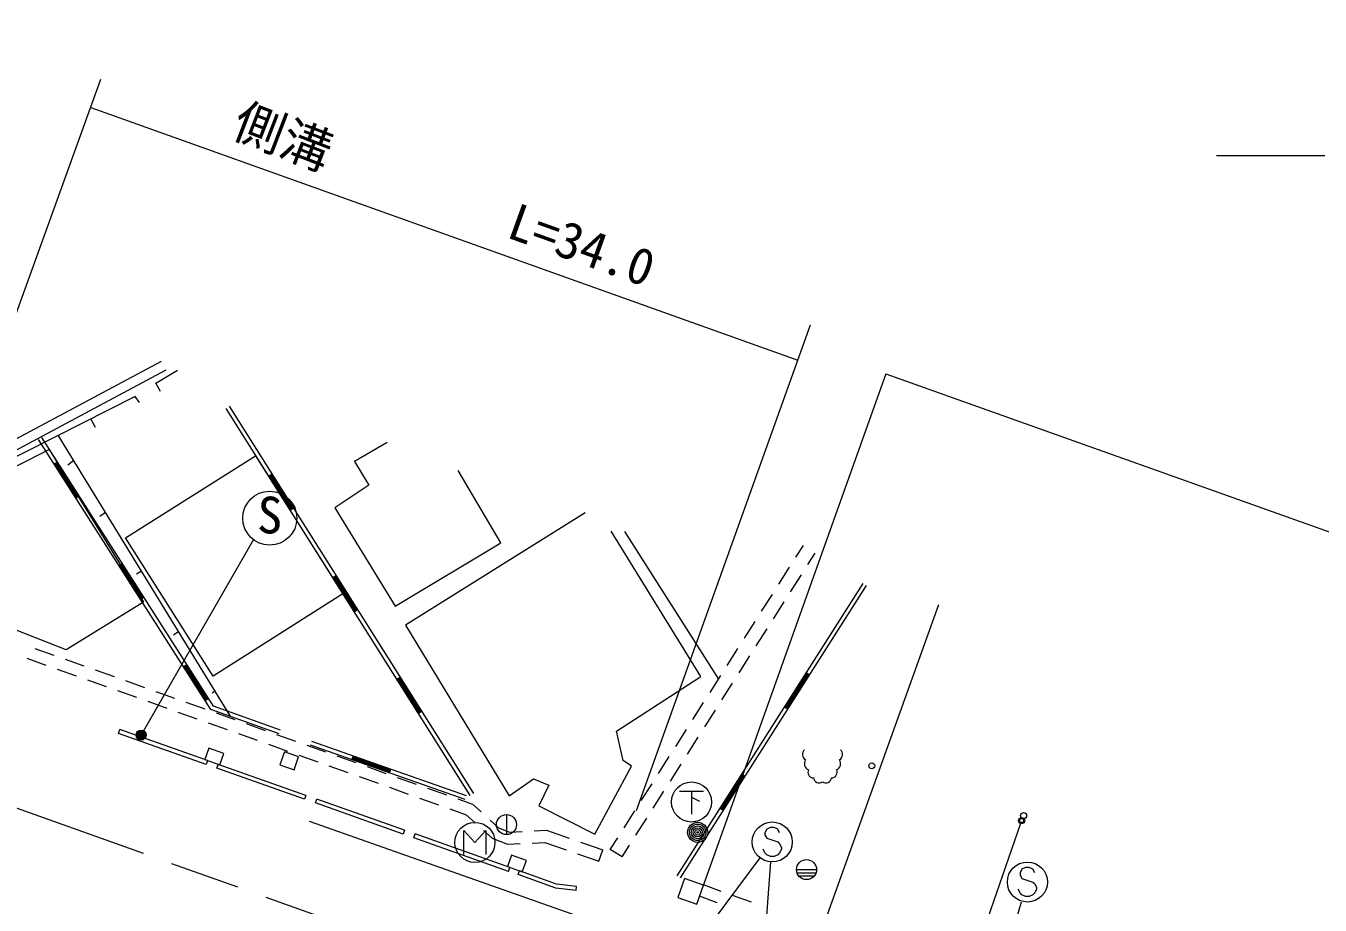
# Model space of a CAD drawing. Units: millimetres at full size, sheet at 1:1000; details may follow other scales. Extents: x 40000 to 680000, y 20000 to 380000.
# Drawn here: x 191974 to 256563, y 275830 to 319737 of the extents above; entities that cross this region are included whole.
import ezdxf
from ezdxf.enums import TextEntityAlignment as Align

# ---------------------------------------------------------------- set-up
doc = ezdxf.new("R2010")
doc.units = ezdxf.units.MM
doc.header["$LTSCALE"] = 1000
doc.linetypes.add('CHAIN', pattern=[18.5, 12, -1.5, 3.5, -1.5])
for name, color, linetype, lineweight in [('M-BGD', 7, 'Continuous', 13), ('M-BGD-EXST', 7, 'Continuous', 13), ('M-BMK', 2, 'CHAIN', 13), ('M-STR-HTXT', 7, 'Continuous', 13), ('M-STR-STRC', 7, 'Continuous', 13)]:
    doc.layers.add(name, color=color, linetype=linetype, lineweight=lineweight)
doc.styles.add('ＭＳ ゴシック', font='')
doc.styles.get('ＭＳ ゴシック').set_extended_font_data('MS Gothic')

msp = doc.modelspace()

# ---------------------------------------------------------------- hatches: boundary and pattern name
at = {"layer": 'M-BGD-EXST'}
msp.add_hatch(color=256, dxfattribs=at).paths.add_polyline_path([(197974, 284322, 1), (197474, 284322, 1)])

# ---------------------------------------------------------------- linework, layer by layer
at = {"layer": 'M-BGD'}
for p, q in [((251398, 313268), (256801, 313268)), ((201957, 300632), (214137, 281297)), ((202127, 300739), (214306, 281404)), ((195440, 299678), (195211, 300115)), ((201209, 285607), (192602, 299078)), ((201341, 285772), (192771, 299186)), ((202203, 285241), (193593, 299296)), ((193558, 297953), (193390, 297845)), ((194500, 296181), (193424, 297867)), ((194534, 296203), (193457, 297888)), ((194568, 296224), (193491, 297910)), ((194602, 296246), (193525, 297931)), ((194369, 298031), (194074, 297803)), ((204258, 297354), (204089, 297248)), ((204123, 297269), (205189, 295577)), ((204157, 297291), (205223, 295598)), ((204191, 297312), (205257, 295620)), ((204225, 297333), (205291, 295641)), ((194467, 296160), (194635, 296267)), ((195955, 295441), (195657, 295241)), ((205155, 295556), (205324, 295662)), ((221850, 294493), (226533, 287107)), ((230405, 293207), (230774, 293788)), ((230996, 292832), (231365, 293413)), ((196789, 292897), (196620, 292789)), ((197731, 291125), (196654, 292810)), ((197765, 291147), (196688, 292832)), ((197798, 291168), (196721, 292853)), ((197832, 291190), (196755, 292875)), ((229548, 291856), (230084, 292700)), ((197750, 292510), (197498, 292360)), ((207456, 292278), (207287, 292171)), ((207321, 292192), (208387, 290500)), ((207355, 292214), (208421, 290522)), ((207389, 292235), (208455, 290543)), ((207423, 292256), (208489, 290564)), ((230139, 291481), (230675, 292325)), ((224470, 277300), (233756, 291895)), ((224639, 277193), (233925, 291788)), ((228690, 290505), (229226, 291350)), ((197697, 291103), (197866, 291211)), ((229281, 290130), (229817, 290974)), ((231753, 274711), (237533, 290839)), ((208353, 290479), (208522, 290586)), ((199599, 289492), (199337, 289318)), ((227833, 289154), (228369, 289999)), ((228424, 288779), (228960, 289624)), ((192028, 288155), (192971, 287819)), ((192423, 288651), (193365, 288316)), ((193931, 288114), (194873, 287779)), ((226976, 287804), (227511, 288648)), ((227567, 287428), (228102, 288273)), ((193536, 287618), (194478, 287283)), ((195438, 287577), (196380, 287242)), ((200019, 287840), (199851, 287733)), ((200961, 286069), (199884, 287754)), ((200995, 286090), (199918, 287776)), ((201029, 286112), (199952, 287797)), ((201062, 286134), (199986, 287819)), ((231080, 287317), (230912, 287425)), ((195043, 287081), (195985, 286746)), ((196945, 287041), (197887, 286705)), ((210654, 287201), (210485, 287094)), ((210519, 287116), (211585, 285424)), ((210553, 287137), (211619, 285445)), ((210587, 287158), (211653, 285466)), ((210621, 287180), (211686, 285487)), ((226118, 286453), (226654, 287297)), ((226709, 286078), (227245, 286922)), ((229872, 285716), (230945, 287403)), ((229906, 285694), (230979, 287382)), ((229939, 285673), (231013, 287360)), ((229973, 285651), (231047, 287339)), ((196550, 286544), (197492, 286209)), ((198452, 286504), (199394, 286168)), ((200928, 286047), (201096, 286155)), ((201426, 286509), (201278, 286411)), ((198058, 286008), (199000, 285672)), ((199960, 285967), (200902, 285631)), ((204608, 284380), (201209, 285607)), ((204676, 284568), (201341, 285772)), ((211551, 285402), (211720, 285509)), ((225261, 285102), (225797, 285946)), ((225852, 284727), (226388, 285571)), ((229838, 285737), (230007, 285630)), ((199565, 285471), (200507, 285135)), ((201072, 284934), (202014, 284598)), ((201467, 285430), (202409, 285095)), ((202974, 284893), (203916, 284558)), ((196592, 284408), (196659, 284597)), ((200964, 282858), (196592, 284408)), ((201031, 283046), (196659, 284597)), ((202579, 284397), (203521, 284062)), ((204481, 284357), (205423, 284021)), ((224403, 283751), (224939, 284595)), ((224994, 283376), (225530, 284220)), ((204087, 283860), (205029, 283525)), ((205989, 283820), (206931, 283484)), ((213895, 281101), (206183, 283819)), ((213962, 281289), (206249, 284008)), ((201031, 283046), (200964, 282858)), ((205594, 283323), (206536, 282988)), ((207496, 283283), (208438, 282947)), ((208303, 283284), (208236, 283095)), ((210136, 282468), (208250, 283133)), ((210149, 282506), (208263, 283171)), ((210163, 282543), (208276, 283208)), ((210176, 282581), (208290, 283246)), ((223546, 282400), (224082, 283244)), ((201508, 282670), (201575, 282859)), ((205881, 281120), (201508, 282670)), ((205948, 281308), (201575, 282859)), ((207101, 282787), (208043, 282451)), ((209003, 282746), (209945, 282410)), ((210123, 282430), (210189, 282619)), ((224137, 282025), (224673, 282869)), ((226651, 280654), (227725, 282341)), ((226685, 280632), (227758, 282319)), ((226718, 280611), (227792, 282298)), ((226752, 280589), (227826, 282277)), ((227860, 282255), (227691, 282362)), ((208608, 282250), (209550, 281914)), ((210116, 281713), (211058, 281377)), ((210510, 282209), (211452, 281874)), ((212018, 281672), (212960, 281337)), ((222688, 281049), (223224, 281894)), ((205948, 281308), (205881, 281120)), ((206425, 280933), (206492, 281121)), ((210864, 279570), (206492, 281121)), ((211623, 281176), (212565, 280841)), ((213525, 281136), (214266, 280872)), ((223279, 280674), (223815, 281518)), ((210797, 279382), (206425, 280933)), ((213130, 280639), (213951, 280347)), ((213951, 280347), (214375, 279960)), ((214266, 280872), (214694, 280482)), ((215958, 280351), (215958, 279351)), ((221831, 279698), (222367, 280543)), ((226617, 280675), (226786, 280568)), ((215137, 280078), (215565, 279688)), ((215565, 279688), (216113, 279475)), ((222422, 279323), (222958, 280168)), ((210864, 279570), (210797, 279382)), ((211341, 279195), (211408, 279383)), ((216061, 277515), (211341, 279195)), ((216128, 277704), (211408, 279383)), ((214819, 279556), (215243, 279169)), ((215243, 279169), (216015, 278869)), ((216113, 279475), (216736, 279506)), ((217336, 279537), (217959, 279568)), ((217959, 279568), (219079, 279177)), ((221141, 278611), (221509, 279192)), ((216015, 278869), (216644, 278901)), ((217243, 278931), (217872, 278963)), ((217872, 278963), (218936, 278591)), ((219502, 278393), (220567, 278021)), ((219645, 278979), (220765, 278587)), ((220567, 278021), (220765, 278587)), ((221732, 278236), (221141, 278611)), ((221732, 278236), (222100, 278817)), ((216061, 277515), (216128, 277704)), ((216534, 277353), (216601, 277541)), ((230434, 277603), (231434, 277603)), ((230463, 277436), (231406, 277436)), ((231307, 277269), (230562, 277269)), ((219431, 276558), (219455, 276756)), ((226679, 276519), (225787, 276839)), ((226480, 275953), (225592, 276271)), ((228185, 275979), (227244, 276317))]:
    msp.add_line(p, q, dxfattribs=at)
for points in [[(198726, 302982), (187807, 297146), (185787, 296232), (186121, 290259)], [(198962, 302541), (188028, 296697), (186305, 295918), (186595, 290727)], [(198686, 301475), (198460, 301894), (199545, 302544)], [(197642, 300929), (197423, 301235), (186800, 295856)], [(210004, 298938), (208367, 297980), (209086, 296802), (207388, 295664), (210404, 290752), (215677, 293926), (213540, 297540)], [(219884, 295419), (210913, 289806), (216090, 281291), (217312, 282129), (218069, 281827), (217570, 280788), (220375, 279368), (222190, 282766), (221783, 283045), (221457, 284511), (225657, 287244), (221186, 294512)], [(219431, 276558), (218415, 276682), (216534, 277353)], [(219455, 276756), (218461, 276878), (216601, 277541)]]:
    msp.add_lwpolyline(points, dxfattribs=at)
for points in [[(186563, 295272), (193138, 298579), (197846, 290952), (193989, 288574), (189439, 290363)], [(207799, 291372), (201325, 287268), (196951, 294166), (203425, 298271)], [(201651, 282831), (201855, 283402), (201110, 283668), (200906, 283097)], [(204652, 282835), (205356, 282580), (205581, 283240), (204874, 283489)], [(216748, 277488), (216952, 278059), (216207, 278326), (216003, 277755)], [(225458, 275883), (225784, 276831), (224836, 277158), (224510, 276210)]]:
    msp.add_lwpolyline(points, close=True, dxfattribs=at)
for centre, radius in [((234190, 282787), 150), ((215958, 279851), 500), ((241768, 280299), 150), ((225500, 279465), 500), ((225500, 279465), 409), ((225500, 279465), 318), ((225500, 279465), 227), ((225500, 279465), 136), ((225500, 279465), 45.5), ((230934, 277603), 500)]:
    msp.add_circle(centre, radius, dxfattribs=at)
for centre, radius, start, end in [((231045, 283355), 316, 132.94543, 238.47576), ((232415, 283355), 316, 301.52424, 47.05457), ((231165, 282899), 341, 146.7295, 246.66898), ((232295, 282899), 341, 293.33102, 33.2705), ((231275, 282461), 275, 152.96914, 271.04163), ((232185, 282461), 275, 268.95837, 27.03086), ((231567, 282225), 290, 187.79699, 304.27803), ((231895, 282221), 287, 234.92625, 352.99873)]:
    msp.add_arc(centre, radius, start, end, dxfattribs=at)
at = {"layer": 'M-BGD-EXST'}
for p, q in [((224592, 281529), (225792, 281529)), ((225192, 281529), (225192, 280379)), ((225192, 281229), (225592, 281029)), ((213833, 278360), (213833, 279560)), ((213833, 279560), (214383, 278960)), ((214383, 278960), (214933, 279560)), ((214933, 279560), (214933, 278360))]:
    msp.add_line(p, q, dxfattribs=at)
for centre, radius in [((197724, 284322), 250), ((225192, 280979), 1000), ((214383, 278960), 1000)]:
    msp.add_circle(centre, radius, dxfattribs=at)
at = {"layer": 'M-BMK'}
msp.add_line((81970, 319737), (251932, 259122), dxfattribs=at)
at = {"layer": 'M-STR-HTXT'}
for p, q in [((186823, 292487), (195721, 317072)), ((195212, 315667), (230496, 303042)), ((222452, 280559), (231131, 304815)), ((234889, 302359), (225787, 276839)), ((234889, 302359), (263689, 292088)), ((197724, 284322), (203328, 294078)), ((225811, 274415), (228617, 278186)), ((228816, 273423), (229150, 277990)), ((239744, 269466), (241663, 275998))]:
    msp.add_line(p, q, dxfattribs=at)
at = {"layer": 'M-STR-STRC'}
for p, q in [((206103, 280029), (252772, 263570)), ((229130, 279712), (228948, 279621)), ((229312, 279712), (229130, 279712)), ((229493, 279621), (229312, 279712)), ((241617, 279908), (239811, 274707)), ((228948, 279621), (228857, 279439)), ((228857, 279439), (228857, 279348)), ((228857, 279348), (228948, 279166)), ((228948, 279166), (229493, 278984)), ((229584, 279439), (229493, 279621)), ((228857, 278439), (228766, 278621)), ((228948, 278348), (228857, 278439)), ((229493, 278984), (229584, 278893)), ((229584, 278439), (229493, 278348)), ((229584, 278893), (229675, 278712)), ((229675, 278621), (229584, 278439)), ((229675, 278712), (229675, 278621)), ((229130, 278257), (228948, 278348)), ((229312, 278257), (229130, 278257)), ((229493, 278348), (229312, 278257)), ((241683, 277619), (241592, 277438)), ((241592, 277438), (241592, 277347)), ((241592, 277347), (241683, 277165)), ((241865, 277710), (241683, 277619)), ((241683, 277165), (242228, 276983)), ((242047, 277710), (241865, 277710)), ((242228, 277619), (242047, 277710)), ((242319, 277438), (242228, 277619)), ((241592, 276438), (241501, 276619)), ((242228, 276983), (242319, 276892)), ((242319, 276892), (242410, 276710)), ((242410, 276619), (242319, 276438)), ((242410, 276710), (242410, 276619)), ((241683, 276347), (241592, 276438)), ((241865, 276256), (241683, 276347)), ((242047, 276256), (241865, 276256)), ((242228, 276347), (242047, 276256)), ((242319, 276438), (242228, 276347))]:
    msp.add_line(p, q, dxfattribs=at)
for centre, radius in [((204145, 295153), 1350), ((229221, 278984), 1000), ((241666, 280050), 150), ((241666, 280050), 120), ((241666, 280050), 100), ((241956, 276983), 1000)]:
    msp.add_circle(centre, radius, dxfattribs=at)

# ---------------------------------------------------------------- texts
at = {"layer": 'M-STR-HTXT', "style": 'ＭＳ ゴシック'}
for s, rotation, p in [('側溝\u3000', 338.978, (201959, 313745)), ('L=34.0', 340.3, (215705, 308681))]:
    msp.add_text(s, height=1833, rotation=rotation, dxfattribs=at).set_placement(p, align=Align.BOTTOM_LEFT)
at = {"layer": 'M-STR-STRC', "style": 'ＭＳ ゴシック'}
msp.add_text('S', height=1833, rotation=358.508, dxfattribs=at).set_placement((203489, 293861), align=Align.BOTTOM_LEFT)

doc.saveas('drawing.dxf')
